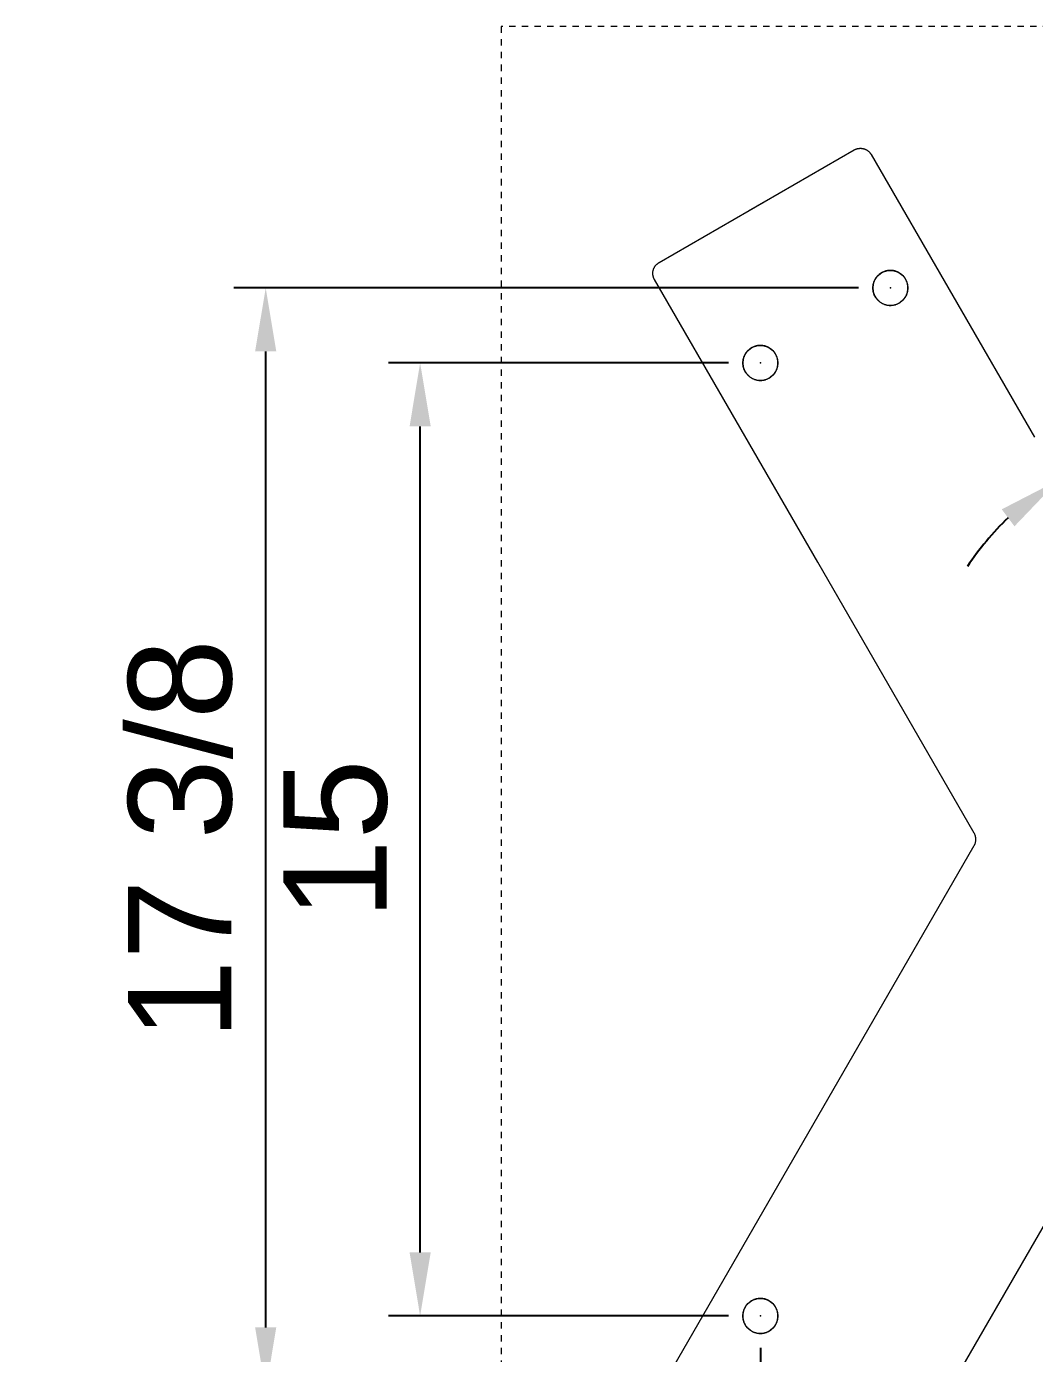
# Model space of a CAD drawing. Header units: inches. Extents: x -4 to 200, y 0 to 129.
# Drawn here: x 92.37 to 108.23, y 26.21 to 47.1 of the extents above; entities that cross this region are included whole.
import ezdxf

# ---------------------------------------------------------------- set-up
doc = ezdxf.new("R2010")
doc.units = ezdxf.units.IN
doc.header["$PDSIZE"] = -1
doc.linetypes.add('HIDDEN', pattern=[1.905, 1.27, -0.635])
for name, color, linetype, lineweight in [('ZANO_R', 7, 'Continuous', 0), ('ZANO_R_przerywana', 250, 'HIDDEN', 0), ('ZANO_W', 1, 'Continuous', 0)]:
    doc.layers.add(name, color=color, linetype=linetype, lineweight=lineweight)
doc.styles.get("Standard").update_dxf_attribs({"font": 'arial.ttf'})
doc.dimstyles.new('amerykanie', dxfattribs={"dimtxt": 50, "dimasz": 50, "dimexe": 0.5, "dimexo": 0.5, "dimgap": 1, "dimtad": 1, "dimdec": 0, "dimzin": 0, "dimlunit": 5, "dimtxsty": 'Standard', "dimcen": 0.09, "dimclrd": 1, "dimclre": 1, "dimclrt": 1, "dimazin": 0, "dimtfac": 1, "dimtdec": 0, "dimtmove": 0, "dimatfit": 3, "dimfxl": 1, "dimtzin": 0, "dimarcsym": 1})

# ---------------------------------------------------------------- blocks, each defined once
blk = doc.blocks.new('*D374')
at = {"layer": 'ZANO_W', "color": 1, "lineweight": -2}
for p, q in [((118.957, 32.617), (118.957, 18.367)), ((105.963, 25.115), (105.963, 18.367)), ((117.957, 18.867), (106.963, 18.867))]:
    blk.add_line(p, q, dxfattribs=at)
at = {"layer": 'ZANO_W', "color": 1}
for points in [[(106.963, 19.034), (106.963, 18.701), (105.963, 18.867)], [(117.957, 18.701), (117.957, 19.034), (118.957, 18.867)]]:
    blk.add_solid(points, dxfattribs=at)
at = {"layer": 'ZANO_W', "color": 1, "insert": (112.46, 20.198), "char_height": 1.625, "attachment_point": 5}
blk.add_mtext('13', dxfattribs=at)
blk = doc.blocks.new('*D375')
at = {"layer": 'ZANO_W', "color": 1, "lineweight": -2}
for p, q in [((105.463, 42.981), (95.632, 42.981)), ((96.132, 26.615), (96.132, 41.981)), ((105.463, 25.615), (95.632, 25.615))]:
    blk.add_line(p, q, dxfattribs=at)
at = {"layer": 'ZANO_W', "color": 1}
for points in [[(96.298, 41.981), (95.965, 41.981), (96.132, 42.981)], [(95.965, 26.615), (96.298, 26.615), (96.132, 25.615)]]:
    blk.add_solid(points, dxfattribs=at)
at = {"layer": 'ZANO_W', "color": 1, "insert": (94.791, 34.298), "char_height": 1.625, "attachment_point": 5, "rotation": 90}
blk.add_mtext('17 3/8', dxfattribs=at)
blk = doc.blocks.new('*D376')
at = {"layer": 'ZANO_W', "color": 1, "lineweight": -2}
for start, end in [(0, 120), (133.4704, 146.9408), (333.0592, 346.5296)]:
    blk.add_arc((110.749, 36.267), 4.263, start, end, dxfattribs=at)
at = {"layer": 'ZANO_W', "color": 1}
for points in [[(107.916, 39.228), (107.716, 39.495), (108.617, 39.96)], [(115.06, 35.255), (114.729, 35.294), (115.012, 36.267)]]:
    blk.add_solid(points, dxfattribs=at)
at = {"layer": 'ZANO_W', "color": 1, "insert": (113.551, 41.12), "char_height": 1.625, "attachment_point": 5, "rotation": 330}
blk.add_mtext("120%%d0'", dxfattribs=at)
blk = doc.blocks.new('*D377')
at = {"layer": 'ZANO_W', "color": 1, "lineweight": -2}
for p, q in [((103.417, 41.8), (98.062, 41.8)), ((98.562, 27.796), (98.562, 40.8)), ((103.417, 26.796), (98.062, 26.796))]:
    blk.add_line(p, q, dxfattribs=at)
at = {"layer": 'ZANO_W', "color": 1}
for points in [[(98.729, 40.8), (98.396, 40.8), (98.562, 41.8)], [(98.396, 27.796), (98.729, 27.796), (98.562, 26.796)]]:
    blk.add_solid(points, dxfattribs=at)
at = {"layer": 'ZANO_W', "color": 1, "insert": (97.233, 34.298), "char_height": 1.625, "attachment_point": 5, "rotation": 90}
blk.add_mtext('15', dxfattribs=at)
blk = doc.blocks.new('*D378')
at = {"layer": 'ZANO_W', "color": 1, "lineweight": -2}
for p, q in [((118.957, 32.617), (118.957, 15.59)), ((103.917, 26.296), (103.917, 15.59)), ((117.957, 16.09), (104.917, 16.09))]:
    blk.add_line(p, q, dxfattribs=at)
at = {"layer": 'ZANO_W', "color": 1}
for points in [[(104.917, 16.257), (104.917, 15.923), (103.917, 16.09)], [(117.957, 15.923), (117.957, 16.257), (118.957, 16.09)]]:
    blk.add_solid(points, dxfattribs=at)
at = {"layer": 'ZANO_W', "color": 1, "insert": (111.437, 17.43), "char_height": 1.625, "attachment_point": 5}
blk.add_mtext('15 1/16', dxfattribs=at)

msp = doc.modelspace()

# ---------------------------------------------------------------- linework, layer by layer
at = {"layer": 'ZANO_R'}
for p, q in [((102.32285, 43.3804), (105.3919, 45.15232)), ((105.3919, 45.15232), (105.39778, 45.15558)), ((105.39778, 45.15558), (105.40377, 45.15864)), ((105.40377, 45.15864), (105.40986, 45.16149)), ((105.40986, 45.16149), (105.41604, 45.16414)), ((105.41604, 45.16414), (105.4223, 45.16657)), ((105.4223, 45.16657), (105.42865, 45.16878)), ((105.42865, 45.16878), (105.43507, 45.17078)), ((105.43507, 45.17078), (105.44155, 45.17256)), ((105.44155, 45.17256), (105.4481, 45.17411)), ((105.4481, 45.17411), (105.45469, 45.17544)), ((105.45469, 45.17544), (105.46132, 45.17655)), ((105.46132, 45.17655), (105.46798, 45.17742)), ((105.46798, 45.17742), (105.47467, 45.17807)), ((105.47467, 45.17807), (105.48138, 45.17849)), ((105.48138, 45.17849), (105.4881, 45.17869)), ((105.4881, 45.17869), (105.49482, 45.17865)), ((105.49482, 45.17865), (105.50154, 45.17838)), ((105.50154, 45.17838), (105.50825, 45.17788)), ((105.50825, 45.17788), (105.51493, 45.17716)), ((105.51493, 45.17716), (105.52158, 45.1762)), ((105.52158, 45.1762), (105.5282, 45.17502)), ((105.5282, 45.17502), (105.53478, 45.17362)), ((105.53478, 45.17362), (105.5413, 45.17199)), ((105.5413, 45.17199), (105.54776, 45.17014)), ((105.54776, 45.17014), (105.55416, 45.16807)), ((105.55416, 45.16807), (105.56048, 45.16578)), ((105.56048, 45.16578), (105.56672, 45.16328)), ((105.56672, 45.16328), (105.57287, 45.16057)), ((105.57287, 45.16057), (105.57893, 45.15764)), ((105.57893, 45.15764), (105.58488, 45.15452)), ((105.58488, 45.15452), (105.59072, 45.15119)), ((105.59072, 45.15119), (105.59644, 45.14766)), ((105.59644, 45.14766), (105.60204, 45.14394)), ((105.60204, 45.14394), (105.60751, 45.14004)), ((105.60751, 45.14004), (105.61285, 45.13594)), ((105.61285, 45.13594), (105.61804, 45.13167)), ((105.61804, 45.13167), (105.62308, 45.12723)), ((105.62308, 45.12723), (105.62796, 45.12261)), ((105.62796, 45.12261), (105.63269, 45.11783)), ((105.63269, 45.11783), (105.63725, 45.11289)), ((105.63725, 45.11289), (105.64164, 45.1078)), ((105.64164, 45.1078), (105.64585, 45.10256)), ((105.64585, 45.10256), (105.64989, 45.09718)), ((105.64989, 45.09718), (105.65373, 45.09166)), ((105.65373, 45.09166), (105.65739, 45.08602)), ((105.65739, 45.08602), (105.66085, 45.08026)), ((105.66085, 45.08026), (108.23043, 40.6296)), ((103.99526, 44.34531), (103.72246, 44.18781)), ((102.2269, 43.24114), (102.22808, 43.24776)), ((102.22808, 43.24776), (102.22949, 43.25433)), ((102.22949, 43.25433), (102.23112, 43.26085)), ((102.23112, 43.26085), (102.23297, 43.26732)), ((102.23297, 43.26732), (102.23504, 43.27371)), ((102.23504, 43.27371), (102.23732, 43.28003)), ((102.23732, 43.28003), (102.23983, 43.28627)), ((102.23983, 43.28627), (102.24254, 43.29243)), ((102.24254, 43.29243), (102.24546, 43.29848)), ((102.24546, 43.29848), (102.24859, 43.30443)), ((102.24859, 43.30443), (102.25192, 43.31027)), ((102.25192, 43.31027), (102.25544, 43.316)), ((102.25544, 43.316), (102.25916, 43.3216)), ((102.25916, 43.3216), (102.26307, 43.32707)), ((102.26307, 43.32707), (102.26716, 43.3324)), ((102.26716, 43.3324), (102.27143, 43.33759)), ((102.27143, 43.33759), (102.27588, 43.34263)), ((102.27588, 43.34263), (102.2805, 43.34752)), ((102.2805, 43.34752), (102.28528, 43.35225)), ((102.28528, 43.35225), (102.29022, 43.35681)), ((102.29022, 43.35681), (102.29531, 43.3612)), ((102.29531, 43.3612), (102.30055, 43.36541)), ((102.30055, 43.36541), (102.30593, 43.36944)), ((102.30593, 43.36944), (102.31144, 43.37329)), ((102.31144, 43.37329), (102.31708, 43.37694)), ((102.31708, 43.37694), (102.32285, 43.3804)), ((105.88079, 43.24448), (105.87171, 43.24146)), ((105.88997, 43.24718), (105.88079, 43.24448)), ((105.89924, 43.24957), (105.88997, 43.24718)), ((105.90858, 43.25163), (105.89924, 43.24957)), ((105.91799, 43.25336), (105.90858, 43.25163)), ((105.92745, 43.25477), (105.91799, 43.25336)), ((105.93696, 43.25584), (105.92745, 43.25477)), ((105.9465, 43.25659), (105.93696, 43.25584)), ((105.95606, 43.25701), (105.9465, 43.25659)), ((105.96563, 43.25709), (105.95606, 43.25701)), ((105.97519, 43.25684), (105.96563, 43.25709)), ((105.98474, 43.25626), (105.97519, 43.25684)), ((105.99426, 43.25535), (105.98474, 43.25626)), ((106.00375, 43.2541), (105.99426, 43.25535)), ((106.01319, 43.25253), (106.00375, 43.2541)), ((106.02257, 43.25064), (106.01319, 43.25253)), ((106.03187, 43.24842), (106.02257, 43.25064)), ((106.0411, 43.24587), (106.03187, 43.24842)), ((106.05023, 43.24301), (106.0411, 43.24587)), ((102.22442, 43.20766), (102.22446, 43.21438)), ((102.22461, 43.20094), (102.22442, 43.20766)), ((102.22446, 43.21438), (102.22473, 43.2211)), ((102.22503, 43.19423), (102.22461, 43.20094)), ((102.22473, 43.2211), (102.22522, 43.2278)), ((102.22568, 43.18754), (102.22503, 43.19423)), ((102.22522, 43.2278), (102.22595, 43.23448)), ((102.22656, 43.18087), (102.22568, 43.18754)), ((102.22595, 43.23448), (102.2269, 43.24114)), ((102.22766, 43.17424), (102.22656, 43.18087)), ((102.22899, 43.16765), (102.22766, 43.17424)), ((102.23055, 43.16111), (102.22899, 43.16765)), ((102.23233, 43.15463), (102.23055, 43.16111)), ((102.23432, 43.14821), (102.23233, 43.15463)), ((102.23654, 43.14186), (102.23432, 43.14821)), ((102.23897, 43.13559), (102.23654, 43.14186)), ((102.24161, 43.12941), (102.23897, 43.13559)), ((102.24446, 43.12332), (102.24161, 43.12941)), ((102.24752, 43.11734), (102.24446, 43.12332)), ((102.25078, 43.11146), (102.24752, 43.11734)), ((104.8204, 38.66075), (102.25078, 43.11146)), ((105.69459, 43.04313), (105.69261, 43.03377)), ((105.69689, 43.05242), (105.69459, 43.04313)), ((105.69951, 43.06162), (105.69689, 43.05242)), ((105.70245, 43.07073), (105.69951, 43.06162)), ((105.70571, 43.07972), (105.70245, 43.07073)), ((105.70928, 43.0886), (105.70571, 43.07972)), ((105.71315, 43.09735), (105.70928, 43.0886)), ((105.71732, 43.10596), (105.71315, 43.09735)), ((105.72179, 43.11442), (105.71732, 43.10596)), ((105.72655, 43.12272), (105.72179, 43.11442)), ((105.73159, 43.13085), (105.72655, 43.12272)), ((105.73692, 43.1388), (105.73159, 43.13085)), ((105.74251, 43.14656), (105.73692, 43.1388)), ((105.74838, 43.15412), (105.74251, 43.14656)), ((105.7545, 43.16147), (105.74838, 43.15412)), ((105.76087, 43.16861), (105.7545, 43.16147)), ((105.76749, 43.17552), (105.76087, 43.16861)), ((105.77434, 43.1822), (105.76749, 43.17552)), ((105.78142, 43.18863), (105.77434, 43.1822)), ((105.78872, 43.19482), (105.78142, 43.18863)), ((105.79623, 43.20075), (105.78872, 43.19482)), ((105.80394, 43.20641), (105.79623, 43.20075)), ((105.81185, 43.2118), (105.80394, 43.20641)), ((105.81993, 43.21692), (105.81185, 43.2118)), ((105.82819, 43.22175), (105.81993, 43.21692)), ((105.83661, 43.22629), (105.82819, 43.22175)), ((105.84518, 43.23054), (105.83661, 43.22629)), ((105.8539, 43.23449), (105.84518, 43.23054)), ((105.86275, 43.23813), (105.8539, 43.23449)), ((105.87171, 43.24146), (105.86275, 43.23813)), ((106.05925, 43.23983), (106.05023, 43.24301)), ((106.06816, 43.23635), (106.05925, 43.23983)), ((106.07694, 43.23255), (106.06816, 43.23635)), ((106.08559, 43.22845), (106.07694, 43.23255)), ((106.09409, 43.22406), (106.08559, 43.22845)), ((106.10243, 43.21937), (106.09409, 43.22406)), ((106.1106, 43.2144), (106.10243, 43.21937)), ((106.1186, 43.20914), (106.1106, 43.2144)), ((106.12641, 43.20361), (106.1186, 43.20914)), ((106.13402, 43.19781), (106.12641, 43.20361)), ((106.14142, 43.19176), (106.13402, 43.19781)), ((106.14861, 43.18545), (106.14142, 43.19176)), ((106.15558, 43.17889), (106.14861, 43.18545)), ((106.16232, 43.17209), (106.15558, 43.17889)), ((106.16881, 43.16507), (106.16232, 43.17209)), ((106.17506, 43.15782), (106.16881, 43.16507)), ((106.18106, 43.15037), (106.17506, 43.15782)), ((106.18679, 43.1427), (106.18106, 43.15037)), ((106.19225, 43.13485), (106.18679, 43.1427)), ((106.19743, 43.12681), (106.19225, 43.13485)), ((106.20234, 43.11859), (106.19743, 43.12681)), ((106.20695, 43.11021), (106.20234, 43.11859)), ((106.21127, 43.10167), (106.20695, 43.11021)), ((106.2153, 43.09299), (106.21127, 43.10167)), ((106.21901, 43.08418), (106.2153, 43.09299)), ((106.22242, 43.07524), (106.21901, 43.08418)), ((106.22552, 43.06619), (106.22242, 43.07524)), ((106.22831, 43.05703), (106.22552, 43.06619)), ((106.23077, 43.04779), (106.22831, 43.05703)), ((106.23291, 43.03846), (106.23077, 43.04779)), ((106.23472, 43.02907), (106.23291, 43.03846)), ((105.68798, 42.99581), (105.68764, 42.98625)), ((105.68764, 42.98625), (105.68764, 42.97668)), ((105.68764, 42.97668), (105.68798, 42.96712)), ((105.68864, 43.00536), (105.68798, 42.99581)), ((105.68798, 42.96712), (105.68864, 42.95758)), ((105.68963, 43.01487), (105.68864, 43.00536)), ((105.68864, 42.95758), (105.68963, 42.94806)), ((105.69096, 43.02435), (105.68963, 43.01487)), ((105.68963, 42.94806), (105.69096, 42.93858)), ((105.69261, 43.03377), (105.69096, 43.02435)), ((105.69096, 42.93858), (105.69261, 42.92916)), ((105.69261, 42.92916), (105.69459, 42.9198)), ((105.69459, 42.9198), (105.69689, 42.91051)), ((105.69689, 42.91051), (105.69951, 42.90131)), ((105.69951, 42.90131), (105.70245, 42.89221)), ((105.70245, 42.89221), (105.70571, 42.88321)), ((105.70571, 42.88321), (105.70928, 42.87433)), ((105.70928, 42.87433), (105.71315, 42.86558)), ((105.71315, 42.86558), (105.71732, 42.85697)), ((105.71732, 42.85697), (105.72179, 42.84851)), ((105.72179, 42.84851), (105.72655, 42.84021)), ((105.72655, 42.84021), (105.73159, 42.83208)), ((105.73159, 42.83208), (105.73692, 42.82413)), ((106.18679, 42.82023), (106.19225, 42.82809)), ((106.19225, 42.82809), (106.19743, 42.83613)), ((106.19743, 42.83613), (106.20234, 42.84434)), ((106.20234, 42.84434), (106.20695, 42.85272)), ((106.20695, 42.85272), (106.21127, 42.86126)), ((106.21127, 42.86126), (106.2153, 42.86994)), ((106.2153, 42.86994), (106.21901, 42.87876)), ((106.21901, 42.87876), (106.22242, 42.8877)), ((106.22242, 42.8877), (106.22552, 42.89675)), ((106.22552, 42.89675), (106.22831, 42.9059)), ((106.22831, 42.9059), (106.23077, 42.91515)), ((106.23077, 42.91515), (106.23291, 42.92447)), ((106.23291, 42.92447), (106.23472, 42.93387)), ((106.23621, 43.01962), (106.23472, 43.02907)), ((106.23472, 42.93387), (106.23621, 42.94332)), ((106.23737, 43.01012), (106.23621, 43.01962)), ((106.23621, 42.94332), (106.23737, 42.95281)), ((106.2382, 43.00059), (106.23737, 43.01012)), ((106.23737, 42.95281), (106.2382, 42.96235)), ((106.2387, 42.99103), (106.2382, 43.00059)), ((106.2382, 42.96235), (106.2387, 42.9719)), ((106.23887, 42.98147), (106.2387, 42.99103)), ((106.2387, 42.9719), (106.23887, 42.98147)), ((105.73692, 42.82413), (105.74251, 42.81637)), ((105.74251, 42.81637), (105.74838, 42.80881)), ((105.74838, 42.80881), (105.7545, 42.80146)), ((105.7545, 42.80146), (105.76087, 42.79432)), ((105.76087, 42.79432), (105.76749, 42.78741)), ((105.76749, 42.78741), (105.77434, 42.78074)), ((105.77434, 42.78074), (105.78142, 42.7743)), ((105.78142, 42.7743), (105.78872, 42.76812)), ((105.78872, 42.76812), (105.79623, 42.76219)), ((105.79623, 42.76219), (105.80394, 42.75652)), ((105.80394, 42.75652), (105.81185, 42.75113)), ((105.81185, 42.75113), (105.81993, 42.74602)), ((105.81993, 42.74602), (105.82819, 42.74118)), ((105.82819, 42.74118), (105.83661, 42.73664)), ((105.83661, 42.73664), (105.84518, 42.73239)), ((105.84518, 42.73239), (105.8539, 42.72845)), ((105.8539, 42.72845), (105.86275, 42.72481)), ((105.86275, 42.72481), (105.87171, 42.72147)), ((105.87171, 42.72147), (105.88079, 42.71845)), ((105.88079, 42.71845), (105.88997, 42.71575)), ((105.88997, 42.71575), (105.89924, 42.71337)), ((105.89924, 42.71337), (105.90858, 42.71131)), ((105.90858, 42.71131), (105.91799, 42.70957)), ((105.91799, 42.70957), (105.92745, 42.70817)), ((105.92745, 42.70817), (105.93696, 42.70709)), ((105.93696, 42.70709), (105.9465, 42.70634)), ((105.9465, 42.70634), (105.95606, 42.70593)), ((105.95606, 42.70593), (105.96563, 42.70585)), ((105.96563, 42.70585), (105.97519, 42.70609)), ((105.97519, 42.70609), (105.98474, 42.70668)), ((105.98474, 42.70668), (105.99426, 42.70759)), ((105.99426, 42.70759), (106.00375, 42.70883)), ((106.00375, 42.70883), (106.01319, 42.7104)), ((106.01319, 42.7104), (106.02257, 42.7123)), ((106.02257, 42.7123), (106.03187, 42.71452)), ((106.03187, 42.71452), (106.0411, 42.71706)), ((106.0411, 42.71706), (106.05023, 42.71992)), ((106.05023, 42.71992), (106.05925, 42.7231)), ((106.05925, 42.7231), (106.06816, 42.72659)), ((106.06816, 42.72659), (106.07694, 42.73038)), ((106.07694, 42.73038), (106.08559, 42.73448)), ((106.08559, 42.73448), (106.09409, 42.73888)), ((106.09409, 42.73888), (106.10243, 42.74356)), ((106.10243, 42.74356), (106.1106, 42.74854)), ((106.1106, 42.74854), (106.1186, 42.75379)), ((106.1186, 42.75379), (106.12641, 42.75932)), ((106.12641, 42.75932), (106.13402, 42.76512)), ((106.13402, 42.76512), (106.14142, 42.77118)), ((106.14142, 42.77118), (106.14861, 42.77749)), ((106.14861, 42.77749), (106.15558, 42.78405)), ((106.15558, 42.78405), (106.16232, 42.79084)), ((106.16232, 42.79084), (106.16881, 42.79786)), ((106.16881, 42.79786), (106.17506, 42.80511)), ((106.17506, 42.80511), (106.18106, 42.81257)), ((106.18106, 42.81257), (106.18679, 42.82023)), ((103.72145, 41.99424), (103.71483, 41.98733)), ((103.7283, 42.00092), (103.72145, 41.99424)), ((103.73539, 42.00735), (103.7283, 42.00092)), ((103.74268, 42.01354), (103.73539, 42.00735)), ((103.75019, 42.01947), (103.74268, 42.01354)), ((103.75791, 42.02513), (103.75019, 42.01947)), ((103.76581, 42.03052), (103.75791, 42.02513)), ((103.77389, 42.03564), (103.76581, 42.03052)), ((103.78215, 42.04047), (103.77389, 42.03564)), ((103.79057, 42.04501), (103.78215, 42.04047)), ((103.79915, 42.04926), (103.79057, 42.04501)), ((103.80786, 42.05321), (103.79915, 42.04926)), ((103.81671, 42.05685), (103.80786, 42.05321)), ((103.82568, 42.06018), (103.81671, 42.05685)), ((103.83476, 42.0632), (103.82568, 42.06018)), ((103.84393, 42.0659), (103.83476, 42.0632)), ((103.8532, 42.06829), (103.84393, 42.0659)), ((103.86254, 42.07035), (103.8532, 42.06829)), ((103.87195, 42.07208), (103.86254, 42.07035)), ((103.88142, 42.07349), (103.87195, 42.07208)), ((103.89092, 42.07456), (103.88142, 42.07349)), ((103.90046, 42.07531), (103.89092, 42.07456)), ((103.91002, 42.07573), (103.90046, 42.07531)), ((103.91959, 42.07581), (103.91002, 42.07573)), ((103.92915, 42.07556), (103.91959, 42.07581)), ((103.9387, 42.07498), (103.92915, 42.07556)), ((103.94823, 42.07407), (103.9387, 42.07498)), ((103.95771, 42.07282), (103.94823, 42.07407)), ((103.96715, 42.07125), (103.95771, 42.07282)), ((103.97653, 42.06936), (103.96715, 42.07125)), ((103.98584, 42.06714), (103.97653, 42.06936)), ((103.99506, 42.06459), (103.98584, 42.06714)), ((104.00419, 42.06173), (103.99506, 42.06459)), ((104.01321, 42.05855), (104.00419, 42.06173)), ((104.02212, 42.05507), (104.01321, 42.05855)), ((104.03091, 42.05127), (104.02212, 42.05507)), ((104.03955, 42.04717), (104.03091, 42.05127)), ((104.04805, 42.04278), (104.03955, 42.04717)), ((104.05639, 42.03809), (104.04805, 42.04278)), ((104.06456, 42.03312), (104.05639, 42.03809)), ((104.07256, 42.02786), (104.06456, 42.03312)), ((104.08037, 42.02233), (104.07256, 42.02786)), ((104.08798, 42.01653), (104.08037, 42.02233)), ((104.09539, 42.01048), (104.08798, 42.01653)), ((104.10258, 42.00417), (104.09539, 42.01048)), ((104.10954, 41.99761), (104.10258, 42.00417)), ((104.11628, 41.99081), (104.10954, 41.99761)), ((104.12278, 41.98379), (104.11628, 41.99081)), ((103.64194, 41.81453), (103.64161, 41.80497)), ((103.64161, 41.80497), (103.64161, 41.7954)), ((103.64161, 41.7954), (103.64194, 41.78584)), ((103.6426, 41.82408), (103.64194, 41.81453)), ((103.64194, 41.78584), (103.6426, 41.7763)), ((103.6436, 41.83359), (103.6426, 41.82408)), ((103.64492, 41.84307), (103.6436, 41.83359)), ((103.64657, 41.85249), (103.64492, 41.84307)), ((103.64855, 41.86185), (103.64657, 41.85249)), ((103.65085, 41.87114), (103.64855, 41.86185)), ((103.65348, 41.88034), (103.65085, 41.87114)), ((103.65642, 41.88945), (103.65348, 41.88034)), ((103.65967, 41.89844), (103.65642, 41.88945)), ((103.66324, 41.90732), (103.65967, 41.89844)), ((103.66711, 41.91607), (103.66324, 41.90732)), ((103.67128, 41.92468), (103.66711, 41.91607)), ((103.67575, 41.93314), (103.67128, 41.92468)), ((103.68051, 41.94144), (103.67575, 41.93314)), ((103.68556, 41.94957), (103.68051, 41.94144)), ((103.69088, 41.95752), (103.68556, 41.94957)), ((103.69648, 41.96528), (103.69088, 41.95752)), ((103.70234, 41.97284), (103.69648, 41.96528)), ((103.70846, 41.98019), (103.70234, 41.97284)), ((103.71483, 41.98733), (103.70846, 41.98019)), ((104.12903, 41.97654), (104.12278, 41.98379)), ((104.13502, 41.96909), (104.12903, 41.97654)), ((104.14075, 41.96142), (104.13502, 41.96909)), ((104.14621, 41.95357), (104.14075, 41.96142)), ((104.1514, 41.94553), (104.14621, 41.95357)), ((104.1563, 41.93731), (104.1514, 41.94553)), ((104.16091, 41.92893), (104.1563, 41.93731)), ((104.16524, 41.92039), (104.16091, 41.92893)), ((104.16926, 41.91171), (104.16524, 41.92039)), ((104.17298, 41.9029), (104.16926, 41.91171)), ((104.17639, 41.89396), (104.17298, 41.9029)), ((104.17949, 41.88491), (104.17639, 41.89396)), ((104.18227, 41.87575), (104.17949, 41.88491)), ((104.18473, 41.86651), (104.18227, 41.87575)), ((104.18687, 41.85718), (104.18473, 41.86651)), ((104.18869, 41.84779), (104.18687, 41.85718)), ((104.19018, 41.83834), (104.18869, 41.84779)), ((104.19134, 41.82884), (104.19018, 41.83834)), ((104.19217, 41.81931), (104.19134, 41.82884)), ((104.19266, 41.80975), (104.19217, 41.81931)), ((104.19217, 41.78107), (104.19266, 41.79062)), ((104.19283, 41.80019), (104.19266, 41.80975)), ((104.19266, 41.79062), (104.19283, 41.80019)), ((103.6426, 41.7763), (103.6436, 41.76678)), ((103.6436, 41.76678), (103.64492, 41.75731)), ((103.64492, 41.75731), (103.64657, 41.74788)), ((103.64657, 41.74788), (103.64855, 41.73852)), ((103.64855, 41.73852), (103.65085, 41.72923)), ((103.65085, 41.72923), (103.65348, 41.72003)), ((103.65348, 41.72003), (103.65642, 41.71093)), ((103.65642, 41.71093), (103.65967, 41.70193)), ((103.65967, 41.70193), (103.66324, 41.69305)), ((103.66324, 41.69305), (103.66711, 41.6843)), ((103.66711, 41.6843), (103.67128, 41.67569)), ((103.67128, 41.67569), (103.67575, 41.66723)), ((103.67575, 41.66723), (103.68051, 41.65893)), ((103.68051, 41.65893), (103.68556, 41.6508)), ((103.68556, 41.6508), (103.69088, 41.64285)), ((103.69088, 41.64285), (103.69648, 41.63509)), ((103.69648, 41.63509), (103.70234, 41.62753)), ((103.70234, 41.62753), (103.70846, 41.62018)), ((103.70846, 41.62018), (103.71483, 41.61304)), ((103.71483, 41.61304), (103.72145, 41.60613)), ((103.72145, 41.60613), (103.7283, 41.59946)), ((103.7283, 41.59946), (103.73539, 41.59302)), ((103.73539, 41.59302), (103.74268, 41.58684)), ((103.74268, 41.58684), (103.75019, 41.58091)), ((103.75019, 41.58091), (103.75791, 41.57524)), ((103.75791, 41.57524), (103.76581, 41.56985)), ((104.06456, 41.56726), (104.07256, 41.57251)), ((104.07256, 41.57251), (104.08037, 41.57804)), ((104.08037, 41.57804), (104.08798, 41.58384)), ((104.08798, 41.58384), (104.09539, 41.5899)), ((104.09539, 41.5899), (104.10258, 41.59621)), ((104.10258, 41.59621), (104.10954, 41.60277)), ((104.10954, 41.60277), (104.11628, 41.60956)), ((104.11628, 41.60956), (104.12278, 41.61658)), ((104.12278, 41.61658), (104.12903, 41.62383)), ((104.12903, 41.62383), (104.13502, 41.63129)), ((104.13502, 41.63129), (104.14075, 41.63895)), ((104.14075, 41.63895), (104.14621, 41.64681)), ((104.14621, 41.64681), (104.1514, 41.65485)), ((104.1514, 41.65485), (104.1563, 41.66306)), ((104.1563, 41.66306), (104.16091, 41.67144)), ((104.16091, 41.67144), (104.16524, 41.67998)), ((104.16524, 41.67998), (104.16926, 41.68866)), ((104.16926, 41.68866), (104.17298, 41.69748)), ((104.17298, 41.69748), (104.17639, 41.70642)), ((104.17639, 41.70642), (104.17949, 41.71547)), ((104.17949, 41.71547), (104.18227, 41.72462)), ((104.18227, 41.72462), (104.18473, 41.73387)), ((104.18473, 41.73387), (104.18687, 41.74319)), ((104.18687, 41.74319), (104.18869, 41.75259)), ((104.18869, 41.75259), (104.19018, 41.76204)), ((104.19018, 41.76204), (104.19134, 41.77153)), ((104.19134, 41.77153), (104.19217, 41.78107)), ((103.76581, 41.56985), (103.77389, 41.56474)), ((103.77389, 41.56474), (103.78215, 41.5599)), ((103.78215, 41.5599), (103.79057, 41.55536)), ((103.79057, 41.55536), (103.79915, 41.55111)), ((103.79915, 41.55111), (103.80786, 41.54717)), ((103.80786, 41.54717), (103.81671, 41.54353)), ((103.81671, 41.54353), (103.82568, 41.54019)), ((103.82568, 41.54019), (103.83476, 41.53717)), ((103.83476, 41.53717), (103.84393, 41.53447)), ((103.84393, 41.53447), (103.8532, 41.53209)), ((103.8532, 41.53209), (103.86254, 41.53003)), ((103.86254, 41.53003), (103.87195, 41.52829)), ((103.87195, 41.52829), (103.88142, 41.52689)), ((103.88142, 41.52689), (103.89092, 41.52581)), ((103.89092, 41.52581), (103.90046, 41.52506)), ((103.90046, 41.52506), (103.91002, 41.52465)), ((103.91002, 41.52465), (103.91959, 41.52457)), ((103.91959, 41.52457), (103.92915, 41.52481)), ((103.92915, 41.52481), (103.9387, 41.5254)), ((103.9387, 41.5254), (103.94823, 41.52631)), ((103.94823, 41.52631), (103.95771, 41.52755)), ((103.95771, 41.52755), (103.96715, 41.52912)), ((103.96715, 41.52912), (103.97653, 41.53102)), ((103.97653, 41.53102), (103.98584, 41.53324)), ((103.98584, 41.53324), (103.99506, 41.53578)), ((103.99506, 41.53578), (104.00419, 41.53864)), ((104.00419, 41.53864), (104.01321, 41.54182)), ((104.01321, 41.54182), (104.02212, 41.54531)), ((104.02212, 41.54531), (104.03091, 41.5491)), ((104.03091, 41.5491), (104.03955, 41.5532)), ((104.03955, 41.5532), (104.04805, 41.5576)), ((104.04805, 41.5576), (104.05639, 41.56228)), ((104.05639, 41.56228), (104.06456, 41.56726)), ((107.28208, 34.39699), (104.8204, 38.66075)), ((107.28531, 34.39118), (107.28208, 34.39699)), ((107.28834, 34.38526), (107.28531, 34.39118)), ((107.29117, 34.37924), (107.28834, 34.38526)), ((107.29379, 34.37313), (107.29117, 34.37924)), ((107.2962, 34.36693), (107.29379, 34.37313)), ((107.29841, 34.36066), (107.2962, 34.36693)), ((107.3004, 34.35431), (107.29841, 34.36066)), ((107.30217, 34.3479), (107.3004, 34.35431)), ((107.30373, 34.34144), (107.30217, 34.3479)), ((107.30507, 34.33492), (107.30373, 34.34144)), ((107.30373, 34.25567), (107.30507, 34.26219)), ((107.30619, 34.32837), (107.30507, 34.33492)), ((107.30507, 34.26219), (107.30619, 34.26874)), ((107.30708, 34.32178), (107.30619, 34.32837)), ((107.30619, 34.26874), (107.30708, 34.27533)), ((107.30776, 34.31516), (107.30708, 34.32178)), ((107.30708, 34.27533), (107.30776, 34.28195)), ((107.30821, 34.30853), (107.30776, 34.31516)), ((107.30776, 34.28195), (107.30821, 34.28858)), ((107.30843, 34.30188), (107.30821, 34.30853)), ((107.30821, 34.28858), (107.30843, 34.29523)), ((107.30843, 34.29523), (107.30843, 34.30188)), ((104.8204, 29.93636), (107.28208, 34.20011)), ((107.28208, 34.20011), (107.28531, 34.20593)), ((107.28531, 34.20593), (107.28834, 34.21185)), ((107.28834, 34.21185), (107.29117, 34.21787)), ((107.29117, 34.21787), (107.29379, 34.22398)), ((107.29379, 34.22398), (107.2962, 34.23018)), ((107.2962, 34.23018), (107.29841, 34.23645)), ((107.29841, 34.23645), (107.3004, 34.2428)), ((107.3004, 34.2428), (107.30217, 34.24921)), ((107.30217, 34.24921), (107.30373, 34.25567)), ((110.6922, 32.23142), (108.23043, 27.96751)), ((102.25084, 25.48575), (104.8204, 29.93636)), ((108.23043, 27.96751), (105.6609, 23.51695)), ((103.69031, 26.95327), (103.68499, 26.94532)), ((103.69591, 26.96103), (103.69031, 26.95327)), ((103.70177, 26.96859), (103.69591, 26.96103)), ((103.70789, 26.97594), (103.70177, 26.96859)), ((103.71427, 26.98308), (103.70789, 26.97594)), ((103.72088, 26.98999), (103.71427, 26.98308)), ((103.72774, 26.99667), (103.72088, 26.98999)), ((103.73482, 27.0031), (103.72774, 26.99667)), ((103.74212, 27.00929), (103.73482, 27.0031)), ((103.74962, 27.01521), (103.74212, 27.00929)), ((103.75734, 27.02088), (103.74962, 27.01521)), ((103.76524, 27.02627), (103.75734, 27.02088)), ((103.77332, 27.03139), (103.76524, 27.02627)), ((103.78158, 27.03622), (103.77332, 27.03139)), ((103.79, 27.04076), (103.78158, 27.03622)), ((103.79858, 27.04501), (103.79, 27.04076)), ((103.80729, 27.04895), (103.79858, 27.04501)), ((103.81614, 27.0526), (103.80729, 27.04895)), ((103.82511, 27.05593), (103.81614, 27.0526)), ((103.83419, 27.05895), (103.82511, 27.05593)), ((103.84336, 27.06165), (103.83419, 27.05895)), ((103.85263, 27.06404), (103.84336, 27.06165)), ((103.86197, 27.06609), (103.85263, 27.06404)), ((103.87138, 27.06783), (103.86197, 27.06609)), ((103.88085, 27.06924), (103.87138, 27.06783)), ((103.89035, 27.07031), (103.88085, 27.06924)), ((103.89989, 27.07106), (103.89035, 27.07031)), ((103.90945, 27.07147), (103.89989, 27.07106)), ((103.91902, 27.07156), (103.90945, 27.07147)), ((103.92858, 27.07131), (103.91902, 27.07156)), ((103.93813, 27.07073), (103.92858, 27.07131)), ((103.94766, 27.06982), (103.93813, 27.07073)), ((103.95714, 27.06857), (103.94766, 27.06982)), ((103.96658, 27.067), (103.95714, 27.06857)), ((103.97596, 27.06511), (103.96658, 27.067)), ((103.98527, 27.06288), (103.97596, 27.06511)), ((103.99449, 27.06034), (103.98527, 27.06288)), ((104.00362, 27.05748), (103.99449, 27.06034)), ((104.01265, 27.0543), (104.00362, 27.05748)), ((104.02155, 27.05081), (104.01265, 27.0543)), ((104.03034, 27.04702), (104.02155, 27.05081)), ((104.03898, 27.04292), (104.03034, 27.04702)), ((104.04748, 27.03853), (104.03898, 27.04292)), ((104.05582, 27.03384), (104.04748, 27.03853)), ((104.06399, 27.02886), (104.05582, 27.03384)), ((104.07199, 27.02361), (104.06399, 27.02886)), ((104.0798, 27.01808), (104.07199, 27.02361)), ((104.08741, 27.01228), (104.0798, 27.01808)), ((104.09482, 27.00623), (104.08741, 27.01228)), ((104.10201, 26.99991), (104.09482, 27.00623)), ((104.10897, 26.99336), (104.10201, 26.99991)), ((104.11571, 26.98656), (104.10897, 26.99336)), ((104.12221, 26.97954), (104.11571, 26.98656)), ((104.12846, 26.97229), (104.12221, 26.97954)), ((104.13445, 26.96483), (104.12846, 26.97229)), ((104.14018, 26.95717), (104.13445, 26.96483)), ((104.14564, 26.94932), (104.14018, 26.95717)), ((104.15083, 26.94128), (104.14564, 26.94932)), ((103.64137, 26.81028), (103.64104, 26.80072)), ((103.64104, 26.80072), (103.64104, 26.79115)), ((103.64104, 26.79115), (103.64137, 26.78159)), ((103.64203, 26.81983), (103.64137, 26.81028)), ((103.64137, 26.78159), (103.64203, 26.77204)), ((103.64303, 26.82934), (103.64203, 26.81983)), ((103.64203, 26.77204), (103.64303, 26.76253)), ((103.64435, 26.83882), (103.64303, 26.82934)), ((103.64303, 26.76253), (103.64435, 26.75305)), ((103.646, 26.84824), (103.64435, 26.83882)), ((103.64435, 26.75305), (103.646, 26.74363)), ((103.64798, 26.8576), (103.646, 26.84824)), ((103.646, 26.74363), (103.64798, 26.73427)), ((103.65028, 26.86689), (103.64798, 26.8576)), ((103.65291, 26.87609), (103.65028, 26.86689)), ((103.65585, 26.88519), (103.65291, 26.87609)), ((103.6591, 26.89419), (103.65585, 26.88519)), ((103.66267, 26.90307), (103.6591, 26.89419)), ((103.66654, 26.91182), (103.66267, 26.90307)), ((103.67071, 26.92043), (103.66654, 26.91182)), ((103.67518, 26.92889), (103.67071, 26.92043)), ((103.67994, 26.93719), (103.67518, 26.92889)), ((103.68499, 26.94532), (103.67994, 26.93719)), ((104.15573, 26.93306), (104.15083, 26.94128)), ((104.16034, 26.92468), (104.15573, 26.93306)), ((104.16467, 26.91614), (104.16034, 26.92468)), ((104.16869, 26.90746), (104.16467, 26.91614)), ((104.17241, 26.89865), (104.16869, 26.90746)), ((104.17582, 26.88971), (104.17241, 26.89865)), ((104.17892, 26.88066), (104.17582, 26.88971)), ((104.1817, 26.8715), (104.17892, 26.88066)), ((104.18416, 26.86226), (104.1817, 26.8715)), ((104.1863, 26.85293), (104.18416, 26.86226)), ((104.18812, 26.84354), (104.1863, 26.85293)), ((104.1863, 26.73894), (104.18812, 26.74833)), ((104.18961, 26.83409), (104.18812, 26.84354)), ((104.18812, 26.74833), (104.18961, 26.75779)), ((104.19077, 26.82459), (104.18961, 26.83409)), ((104.18961, 26.75779), (104.19077, 26.76728)), ((104.1916, 26.81506), (104.19077, 26.82459)), ((104.19077, 26.76728), (104.1916, 26.77681)), ((104.19209, 26.8055), (104.1916, 26.81506)), ((104.1916, 26.77681), (104.19209, 26.78637)), ((104.19226, 26.79594), (104.19209, 26.8055)), ((104.19209, 26.78637), (104.19226, 26.79594)), ((103.64798, 26.73427), (103.65028, 26.72498)), ((103.65028, 26.72498), (103.65291, 26.71578)), ((103.65291, 26.71578), (103.65585, 26.70668)), ((103.65585, 26.70668), (103.6591, 26.69768)), ((103.6591, 26.69768), (103.66267, 26.6888)), ((103.66267, 26.6888), (103.66654, 26.68005)), ((103.66654, 26.68005), (103.67071, 26.67144)), ((103.67071, 26.67144), (103.67518, 26.66298)), ((103.67518, 26.66298), (103.67994, 26.65468)), ((103.67994, 26.65468), (103.68499, 26.64655)), ((103.68499, 26.64655), (103.69031, 26.6386)), ((103.69031, 26.6386), (103.69591, 26.63084)), ((103.69591, 26.63084), (103.70177, 26.62328)), ((103.70177, 26.62328), (103.70789, 26.61593)), ((103.70789, 26.61593), (103.71427, 26.60879)), ((103.71427, 26.60879), (103.72088, 26.60188)), ((103.72088, 26.60188), (103.72774, 26.5952)), ((103.72774, 26.5952), (103.73482, 26.58877)), ((103.73482, 26.58877), (103.74212, 26.58258)), ((103.74212, 26.58258), (103.74962, 26.57666)), ((103.74962, 26.57666), (103.75734, 26.57099)), ((103.75734, 26.57099), (103.76524, 26.5656)), ((103.76524, 26.5656), (103.77332, 26.56048)), ((103.77332, 26.56048), (103.78158, 26.55565)), ((103.78158, 26.55565), (103.79, 26.55111)), ((103.79, 26.55111), (103.79858, 26.54686)), ((103.79858, 26.54686), (103.80729, 26.54292)), ((103.80729, 26.54292), (103.81614, 26.53927)), ((103.81614, 26.53927), (103.82511, 26.53594)), ((103.82511, 26.53594), (103.83419, 26.53292)), ((103.83419, 26.53292), (103.84336, 26.53022)), ((103.98527, 26.52899), (103.99449, 26.53153)), ((103.99449, 26.53153), (104.00362, 26.53439)), ((104.00362, 26.53439), (104.01265, 26.53757)), ((104.01265, 26.53757), (104.02155, 26.54106)), ((104.02155, 26.54106), (104.03034, 26.54485)), ((104.03034, 26.54485), (104.03898, 26.54895)), ((104.03898, 26.54895), (104.04748, 26.55334)), ((104.04748, 26.55334), (104.05582, 26.55803)), ((104.05582, 26.55803), (104.06399, 26.56301)), ((104.06399, 26.56301), (104.07199, 26.56826)), ((104.07199, 26.56826), (104.0798, 26.57379)), ((104.0798, 26.57379), (104.08741, 26.57959)), ((104.08741, 26.57959), (104.09482, 26.58565)), ((104.09482, 26.58565), (104.10201, 26.59196)), ((104.10201, 26.59196), (104.10897, 26.59851)), ((104.10897, 26.59851), (104.11571, 26.60531)), ((104.11571, 26.60531), (104.12221, 26.61233)), ((104.12221, 26.61233), (104.12846, 26.61958)), ((104.12846, 26.61958), (104.13445, 26.62704)), ((104.13445, 26.62704), (104.14018, 26.6347)), ((104.14018, 26.6347), (104.14564, 26.64255)), ((104.14564, 26.64255), (104.15083, 26.65059)), ((104.15083, 26.65059), (104.15573, 26.65881)), ((104.15573, 26.65881), (104.16034, 26.66719)), ((104.16034, 26.66719), (104.16467, 26.67573)), ((104.16467, 26.67573), (104.16869, 26.68441)), ((104.16869, 26.68441), (104.17241, 26.69322)), ((104.17241, 26.69322), (104.17582, 26.70216)), ((104.17582, 26.70216), (104.17892, 26.71122)), ((104.17892, 26.71122), (104.1817, 26.72037)), ((104.1817, 26.72037), (104.18416, 26.72962)), ((104.18416, 26.72962), (104.1863, 26.73894)), ((103.84336, 26.53022), (103.85263, 26.52784)), ((103.85263, 26.52784), (103.86197, 26.52578)), ((103.86197, 26.52578), (103.87138, 26.52404)), ((103.87138, 26.52404), (103.88085, 26.52264)), ((103.88085, 26.52264), (103.89035, 26.52156)), ((103.89035, 26.52156), (103.89989, 26.52081)), ((103.89989, 26.52081), (103.90945, 26.5204)), ((103.90945, 26.5204), (103.91902, 26.52031)), ((103.91902, 26.52031), (103.92858, 26.52056)), ((103.92858, 26.52056), (103.93813, 26.52114)), ((103.93813, 26.52114), (103.94766, 26.52206)), ((103.94766, 26.52206), (103.95714, 26.5233)), ((103.95714, 26.5233), (103.96658, 26.52487)), ((103.96658, 26.52487), (103.97596, 26.52677)), ((103.97596, 26.52677), (103.98527, 26.52899))]:
    msp.add_line(p, q, dxfattribs=at)
for centre, radius in [((105.96321, 42.98148), 0.27561), ((103.91717, 41.80017), 0.27562), ((103.91663, 26.79597), 0.27562)]:
    msp.add_circle(centre, radius, dxfattribs=at)
for p in [(105.96323, 42.98147), (103.9172, 41.80019), (103.91663, 26.79594)]:
    msp.add_point(p, dxfattribs=at)
at = {"layer": 'ZANO_R_przerywana', "ltscale": 0.05}
for p, q in [((123.46112, 47.09585), (99.83553, 47.09585)), ((99.83553, 47.09585), (99.83553, 21.50146))]:
    msp.add_line(p, q, dxfattribs=at)

# ---------------------------------------------------------------- dimensions: what is measured, and where the dimension line sits
at = {"layer": 'ZANO_W'}
dim = msp.add_angular_dim_2l(base=(114.01477, 39.00783), line1=((108.23043, 40.6296), (110.69209, 36.36589)), line2=((110.86259, 36.26745), (115.78618, 36.26745)), dimstyle='amerykanie', override={"dimtxt": 1.625, "dimasz": 1, "dimgap": 0.5, "dimdec": 4, "dimaunit": 1, "dimadec": 1, "dimtdec": 4, "dimtmove": 1, "dimfrac": 2}, dxfattribs=at)
dim.commit()
dim.dimension.update_dxf_attribs({"geometry": '*D376', "text_midpoint": (113.55066, 41.12021)})
for base, p1, p2, picture, middle in [((96.1318, 42.98148), (105.96264, 25.61464), (105.96321, 42.98148), '*D375', (94.79103, 34.29806)), ((98.56236, 41.80017), (103.91663, 26.79597), (103.91717, 41.80017), '*D377', (97.23267, 34.29807))]:
    dim = msp.add_linear_dim(base=base, p1=p1, p2=p2, angle=90, dimstyle='amerykanie', override={"dimtxt": 1.625, "dimasz": 1, "dimgap": 0.5, "dimdec": 4, "dimaunit": 1, "dimadec": 1, "dimtdec": 4, "dimtmove": 1, "dimfrac": 2}, dxfattribs=at)
    dim.commit()
    dim.dimension.update_dxf_attribs({"geometry": picture, "text_midpoint": middle})
for base, p2, picture, middle in [((103.91663, 16.09015), (103.91663, 26.79597), '*D378', (111.43663, 17.43037)), ((105.96264, 18.86737), (105.96264, 25.61464), '*D374', (112.45964, 20.19761))]:
    dim = msp.add_linear_dim(base=base, p1=(118.95663, 33.11735), p2=p2, dimstyle='amerykanie', override={"dimtxt": 1.625, "dimasz": 1, "dimgap": 0.5, "dimdec": 4, "dimaunit": 1, "dimadec": 1, "dimtdec": 4, "dimtmove": 1, "dimfrac": 2}, dxfattribs=at)
    dim.commit()
    dim.dimension.update_dxf_attribs({"geometry": picture, "text_midpoint": middle})

doc.saveas('drawing.dxf')
